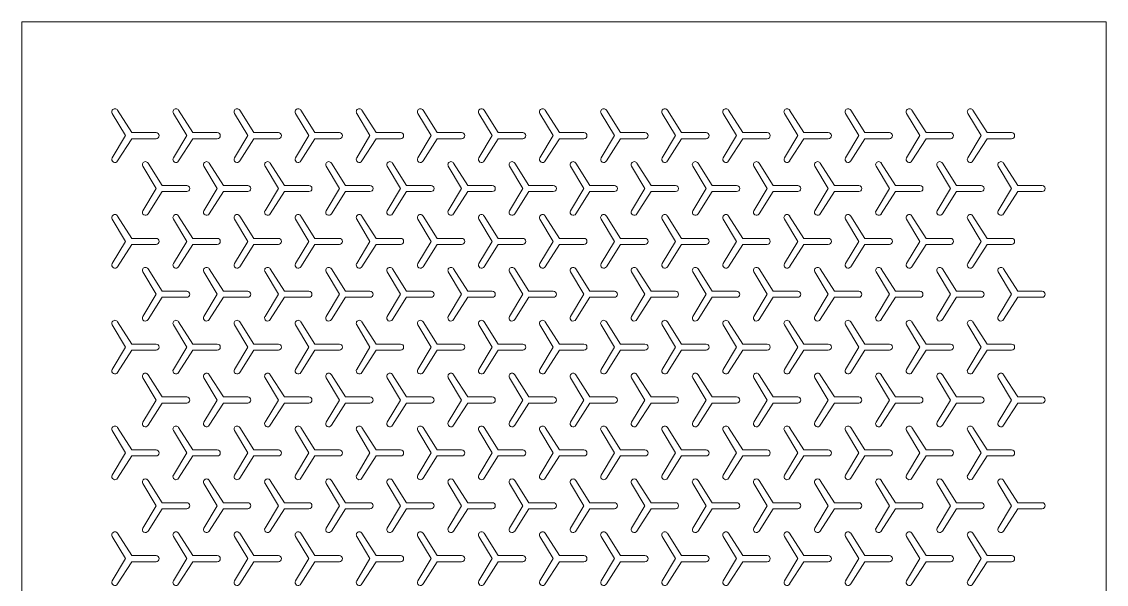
# Model space of a CAD drawing. Header units: metres. Extents: x 0 to 178, y 0 to 180.
# Drawn here: x 0 to 177.5, y 88.1 to 180.2 of the extents above; entities that cross this region are included whole.
import ezdxf

# ---------------------------------------------------------------- set-up
doc = ezdxf.new("R2010")
doc.units = ezdxf.units.M
doc.layers.add('TOP', color=1, linetype='Continuous', lineweight=0)

msp = doc.modelspace()

# ---------------------------------------------------------------- linework, layer by layer
at = {"layer": 'TOP'}
for p, q in [((0, 0), (0, 180.21)), ((0, 180.21), (177.5, 180.21)), ((177.5, 180.21), (177.5, 0)), ((14.82, 165.2), (17, 161.55)), ((18, 162.05), (15.68, 165.7)), ((24.82, 165.2), (27, 161.55)), ((28, 162.05), (25.68, 165.7)), ((34.82, 165.2), (37, 161.55)), ((38, 162.05), (35.68, 165.7)), ((44.82, 165.2), (47, 161.55)), ((48, 162.05), (45.68, 165.7)), ((54.82, 165.2), (57, 161.55)), ((58, 162.05), (55.68, 165.7)), ((64.82, 165.2), (67, 161.55)), ((68, 162.05), (65.68, 165.7)), ((74.82, 165.2), (77, 161.55)), ((78, 162.05), (75.68, 165.7)), ((84.82, 165.2), (87, 161.55)), ((88, 162.05), (85.68, 165.7)), ((94.82, 165.2), (97, 161.55)), ((98, 162.05), (95.68, 165.7)), ((104.82, 165.2), (107, 161.55)), ((108, 162.05), (105.68, 165.7)), ((114.82, 165.2), (117, 161.55)), ((118, 162.05), (115.68, 165.7)), ((124.82, 165.2), (127, 161.55)), ((128, 162.05), (125.68, 165.7)), ((134.82, 165.2), (137, 161.55)), ((138, 162.05), (135.68, 165.7)), ((144.82, 165.2), (147, 161.55)), ((148, 162.05), (145.68, 165.7)), ((154.82, 165.2), (157, 161.55)), ((158, 162.05), (155.68, 165.7)), ((17, 161.55), (14.82, 157.91)), ((22, 162.05), (18, 162.05)), ((27, 161.55), (24.82, 157.91)), ((32, 162.05), (28, 162.05)), ((37, 161.55), (34.82, 157.91)), ((42, 162.05), (38, 162.05)), ((47, 161.55), (44.82, 157.91)), ((52, 162.05), (48, 162.05)), ((57, 161.55), (54.82, 157.91)), ((62, 162.05), (58, 162.05)), ((67, 161.55), (64.82, 157.91)), ((72, 162.05), (68, 162.05)), ((77, 161.55), (74.82, 157.91)), ((82, 162.05), (78, 162.05)), ((87, 161.55), (84.82, 157.91)), ((92, 162.05), (88, 162.05)), ((97, 161.55), (94.82, 157.91)), ((102, 162.05), (98, 162.05)), ((107, 161.55), (104.82, 157.91)), ((112, 162.05), (108, 162.05)), ((117, 161.55), (114.82, 157.91)), ((122, 162.05), (118, 162.05)), ((127, 161.55), (124.82, 157.91)), ((132, 162.05), (128, 162.05)), ((137, 161.55), (134.82, 157.91)), ((142, 162.05), (138, 162.05)), ((147, 161.55), (144.82, 157.91)), ((152, 162.05), (148, 162.05)), ((157, 161.55), (154.82, 157.91)), ((162, 162.05), (158, 162.05)), ((15.68, 157.41), (18, 161.05)), ((18, 161.05), (22, 161.05)), ((25.68, 157.41), (28, 161.05)), ((28, 161.05), (32, 161.05)), ((35.68, 157.41), (38, 161.05)), ((38, 161.05), (42, 161.05)), ((45.68, 157.41), (48, 161.05)), ((48, 161.05), (52, 161.05)), ((55.68, 157.41), (58, 161.05)), ((58, 161.05), (62, 161.05)), ((65.68, 157.41), (68, 161.05)), ((68, 161.05), (72, 161.05)), ((75.68, 157.41), (78, 161.05)), ((78, 161.05), (82, 161.05)), ((85.68, 157.41), (88, 161.05)), ((88, 161.05), (92, 161.05)), ((95.68, 157.41), (98, 161.05)), ((98, 161.05), (102, 161.05)), ((105.68, 157.41), (108, 161.05)), ((108, 161.05), (112, 161.05)), ((115.68, 157.41), (118, 161.05)), ((118, 161.05), (122, 161.05)), ((125.68, 157.41), (128, 161.05)), ((128, 161.05), (132, 161.05)), ((135.68, 157.41), (138, 161.05)), ((138, 161.05), (142, 161.05)), ((145.68, 157.41), (148, 161.05)), ((148, 161.05), (152, 161.05)), ((155.68, 157.41), (158, 161.05)), ((158, 161.05), (162, 161.05)), ((19.82, 156.54), (22, 152.89)), ((23, 153.39), (20.68, 157.04)), ((29.82, 156.54), (32, 152.89)), ((33, 153.39), (30.68, 157.04)), ((39.82, 156.54), (42, 152.89)), ((43, 153.39), (40.68, 157.04)), ((49.82, 156.54), (52, 152.89)), ((53, 153.39), (50.68, 157.04)), ((59.82, 156.54), (62, 152.89)), ((63, 153.39), (60.68, 157.04)), ((69.82, 156.54), (72, 152.89)), ((73, 153.39), (70.68, 157.04)), ((79.82, 156.54), (82, 152.89)), ((83, 153.39), (80.68, 157.04)), ((89.82, 156.54), (92, 152.89)), ((93, 153.39), (90.68, 157.04)), ((99.82, 156.54), (102, 152.89)), ((103, 153.39), (100.68, 157.04)), ((109.82, 156.54), (112, 152.89)), ((113, 153.39), (110.68, 157.04)), ((119.82, 156.54), (122, 152.89)), ((123, 153.39), (120.68, 157.04)), ((129.82, 156.54), (132, 152.89)), ((133, 153.39), (130.68, 157.04)), ((139.82, 156.54), (142, 152.89)), ((143, 153.39), (140.68, 157.04)), ((149.82, 156.54), (152, 152.89)), ((153, 153.39), (150.68, 157.04)), ((159.82, 156.54), (162, 152.89)), ((163, 153.39), (160.68, 157.04)), ((22, 152.89), (19.82, 149.25)), ((27, 153.39), (23, 153.39)), ((32, 152.89), (29.82, 149.25)), ((37, 153.39), (33, 153.39)), ((42, 152.89), (39.82, 149.25)), ((47, 153.39), (43, 153.39)), ((52, 152.89), (49.82, 149.25)), ((57, 153.39), (53, 153.39)), ((62, 152.89), (59.82, 149.25)), ((67, 153.39), (63, 153.39)), ((72, 152.89), (69.82, 149.25)), ((77, 153.39), (73, 153.39)), ((82, 152.89), (79.82, 149.25)), ((87, 153.39), (83, 153.39)), ((92, 152.89), (89.82, 149.25)), ((97, 153.39), (93, 153.39)), ((102, 152.89), (99.82, 149.25)), ((107, 153.39), (103, 153.39)), ((112, 152.89), (109.82, 149.25)), ((117, 153.39), (113, 153.39)), ((122, 152.89), (119.82, 149.25)), ((127, 153.39), (123, 153.39)), ((132, 152.89), (129.82, 149.25)), ((137, 153.39), (133, 153.39)), ((142, 152.89), (139.82, 149.25)), ((147, 153.39), (143, 153.39)), ((152, 152.89), (149.82, 149.25)), ((157, 153.39), (153, 153.39)), ((162, 152.89), (159.82, 149.25)), ((167, 153.39), (163, 153.39)), ((20.68, 148.75), (23, 152.39)), ((23, 152.39), (27, 152.39)), ((30.68, 148.75), (33, 152.39)), ((33, 152.39), (37, 152.39)), ((40.68, 148.75), (43, 152.39)), ((43, 152.39), (47, 152.39)), ((50.68, 148.75), (53, 152.39)), ((53, 152.39), (57, 152.39)), ((60.68, 148.75), (63, 152.39)), ((63, 152.39), (67, 152.39)), ((70.68, 148.75), (73, 152.39)), ((73, 152.39), (77, 152.39)), ((80.68, 148.75), (83, 152.39)), ((83, 152.39), (87, 152.39)), ((90.68, 148.75), (93, 152.39)), ((93, 152.39), (97, 152.39)), ((100.68, 148.75), (103, 152.39)), ((103, 152.39), (107, 152.39)), ((110.68, 148.75), (113, 152.39)), ((113, 152.39), (117, 152.39)), ((120.68, 148.75), (123, 152.39)), ((123, 152.39), (127, 152.39)), ((130.68, 148.75), (133, 152.39)), ((133, 152.39), (137, 152.39)), ((140.68, 148.75), (143, 152.39)), ((143, 152.39), (147, 152.39)), ((150.68, 148.75), (153, 152.39)), ((153, 152.39), (157, 152.39)), ((160.68, 148.75), (163, 152.39)), ((163, 152.39), (167, 152.39)), ((14.82, 147.88), (17, 144.23)), ((18, 144.73), (15.68, 148.38)), ((24.82, 147.88), (27, 144.23)), ((28, 144.73), (25.68, 148.38)), ((34.82, 147.88), (37, 144.23)), ((38, 144.73), (35.68, 148.38)), ((44.82, 147.88), (47, 144.23)), ((48, 144.73), (45.68, 148.38)), ((54.82, 147.88), (57, 144.23)), ((58, 144.73), (55.68, 148.38)), ((64.82, 147.88), (67, 144.23)), ((68, 144.73), (65.68, 148.38)), ((74.82, 147.88), (77, 144.23)), ((78, 144.73), (75.68, 148.38)), ((84.82, 147.88), (87, 144.23)), ((88, 144.73), (85.68, 148.38)), ((94.82, 147.88), (97, 144.23)), ((98, 144.73), (95.68, 148.38)), ((104.82, 147.88), (107, 144.23)), ((108, 144.73), (105.68, 148.38)), ((114.82, 147.88), (117, 144.23)), ((118, 144.73), (115.68, 148.38)), ((124.82, 147.88), (127, 144.23)), ((128, 144.73), (125.68, 148.38)), ((134.82, 147.88), (137, 144.23)), ((138, 144.73), (135.68, 148.38)), ((144.82, 147.88), (147, 144.23)), ((148, 144.73), (145.68, 148.38)), ((154.82, 147.88), (157, 144.23)), ((158, 144.73), (155.68, 148.38)), ((17, 144.23), (14.82, 140.59)), ((22, 144.73), (18, 144.73)), ((27, 144.23), (24.82, 140.59)), ((32, 144.73), (28, 144.73)), ((37, 144.23), (34.82, 140.59)), ((42, 144.73), (38, 144.73)), ((47, 144.23), (44.82, 140.59)), ((52, 144.73), (48, 144.73)), ((57, 144.23), (54.82, 140.59)), ((62, 144.73), (58, 144.73)), ((67, 144.23), (64.82, 140.59)), ((72, 144.73), (68, 144.73)), ((77, 144.23), (74.82, 140.59)), ((82, 144.73), (78, 144.73)), ((87, 144.23), (84.82, 140.59)), ((92, 144.73), (88, 144.73)), ((97, 144.23), (94.82, 140.59)), ((102, 144.73), (98, 144.73)), ((107, 144.23), (104.82, 140.59)), ((112, 144.73), (108, 144.73)), ((117, 144.23), (114.82, 140.59)), ((122, 144.73), (118, 144.73)), ((127, 144.23), (124.82, 140.59)), ((132, 144.73), (128, 144.73)), ((137, 144.23), (134.82, 140.59)), ((142, 144.73), (138, 144.73)), ((147, 144.23), (144.82, 140.59)), ((152, 144.73), (148, 144.73)), ((157, 144.23), (154.82, 140.59)), ((162, 144.73), (158, 144.73)), ((15.68, 140.09), (18, 143.73)), ((18, 143.73), (22, 143.73)), ((25.68, 140.09), (28, 143.73)), ((28, 143.73), (32, 143.73)), ((35.68, 140.09), (38, 143.73)), ((38, 143.73), (42, 143.73)), ((45.68, 140.09), (48, 143.73)), ((48, 143.73), (52, 143.73)), ((55.68, 140.09), (58, 143.73)), ((58, 143.73), (62, 143.73)), ((65.68, 140.09), (68, 143.73)), ((68, 143.73), (72, 143.73)), ((75.68, 140.09), (78, 143.73)), ((78, 143.73), (82, 143.73)), ((85.68, 140.09), (88, 143.73)), ((88, 143.73), (92, 143.73)), ((95.68, 140.09), (98, 143.73)), ((98, 143.73), (102, 143.73)), ((105.68, 140.09), (108, 143.73)), ((108, 143.73), (112, 143.73)), ((115.68, 140.09), (118, 143.73)), ((118, 143.73), (122, 143.73)), ((125.68, 140.09), (128, 143.73)), ((128, 143.73), (132, 143.73)), ((135.68, 140.09), (138, 143.73)), ((138, 143.73), (142, 143.73)), ((145.68, 140.09), (148, 143.73)), ((148, 143.73), (152, 143.73)), ((155.68, 140.09), (158, 143.73)), ((158, 143.73), (162, 143.73)), ((19.82, 139.22), (22, 135.57)), ((23, 136.07), (20.68, 139.72)), ((29.82, 139.22), (32, 135.57)), ((33, 136.07), (30.68, 139.72)), ((39.82, 139.22), (42, 135.57)), ((43, 136.07), (40.68, 139.72)), ((49.82, 139.22), (52, 135.57)), ((53, 136.07), (50.68, 139.72)), ((59.82, 139.22), (62, 135.57)), ((63, 136.07), (60.68, 139.72)), ((69.82, 139.22), (72, 135.57)), ((73, 136.07), (70.68, 139.72)), ((79.82, 139.22), (82, 135.57)), ((83, 136.07), (80.68, 139.72)), ((89.82, 139.22), (92, 135.57)), ((93, 136.07), (90.68, 139.72)), ((99.82, 139.22), (102, 135.57)), ((103, 136.07), (100.68, 139.72)), ((109.82, 139.22), (112, 135.57)), ((113, 136.07), (110.68, 139.72)), ((119.82, 139.22), (122, 135.57)), ((123, 136.07), (120.68, 139.72)), ((129.82, 139.22), (132, 135.57)), ((133, 136.07), (130.68, 139.72)), ((139.82, 139.22), (142, 135.57)), ((143, 136.07), (140.68, 139.72)), ((149.82, 139.22), (152, 135.57)), ((153, 136.07), (150.68, 139.72)), ((159.82, 139.22), (162, 135.57)), ((163, 136.07), (160.68, 139.72)), ((22, 135.57), (19.82, 131.93)), ((20.68, 131.43), (23, 135.07)), ((27, 136.07), (23, 136.07)), ((23, 135.07), (27, 135.07)), ((32, 135.57), (29.82, 131.93)), ((30.68, 131.43), (33, 135.07)), ((37, 136.07), (33, 136.07)), ((33, 135.07), (37, 135.07)), ((42, 135.57), (39.82, 131.93)), ((40.68, 131.43), (43, 135.07)), ((47, 136.07), (43, 136.07)), ((43, 135.07), (47, 135.07)), ((52, 135.57), (49.82, 131.93)), ((50.68, 131.43), (53, 135.07)), ((57, 136.07), (53, 136.07)), ((53, 135.07), (57, 135.07)), ((62, 135.57), (59.82, 131.93)), ((60.68, 131.43), (63, 135.07)), ((67, 136.07), (63, 136.07)), ((63, 135.07), (67, 135.07)), ((72, 135.57), (69.82, 131.93)), ((70.68, 131.43), (73, 135.07)), ((77, 136.07), (73, 136.07)), ((73, 135.07), (77, 135.07)), ((82, 135.57), (79.82, 131.93)), ((80.68, 131.43), (83, 135.07)), ((87, 136.07), (83, 136.07)), ((83, 135.07), (87, 135.07)), ((92, 135.57), (89.82, 131.93)), ((90.68, 131.43), (93, 135.07)), ((97, 136.07), (93, 136.07)), ((93, 135.07), (97, 135.07)), ((102, 135.57), (99.82, 131.93)), ((100.68, 131.43), (103, 135.07)), ((107, 136.07), (103, 136.07)), ((103, 135.07), (107, 135.07)), ((112, 135.57), (109.82, 131.93)), ((110.68, 131.43), (113, 135.07)), ((117, 136.07), (113, 136.07)), ((113, 135.07), (117, 135.07)), ((122, 135.57), (119.82, 131.93)), ((120.68, 131.43), (123, 135.07)), ((127, 136.07), (123, 136.07)), ((123, 135.07), (127, 135.07)), ((132, 135.57), (129.82, 131.93)), ((130.68, 131.43), (133, 135.07)), ((137, 136.07), (133, 136.07)), ((133, 135.07), (137, 135.07)), ((142, 135.57), (139.82, 131.93)), ((140.68, 131.43), (143, 135.07)), ((147, 136.07), (143, 136.07)), ((143, 135.07), (147, 135.07)), ((152, 135.57), (149.82, 131.93)), ((150.68, 131.43), (153, 135.07)), ((157, 136.07), (153, 136.07)), ((153, 135.07), (157, 135.07)), ((162, 135.57), (159.82, 131.93)), ((160.68, 131.43), (163, 135.07)), ((167, 136.07), (163, 136.07)), ((163, 135.07), (167, 135.07)), ((14.82, 130.56), (17, 126.91)), ((18, 127.41), (15.68, 131.06)), ((24.82, 130.56), (27, 126.91)), ((28, 127.41), (25.68, 131.06)), ((34.82, 130.56), (37, 126.91)), ((38, 127.41), (35.68, 131.06)), ((44.82, 130.56), (47, 126.91)), ((48, 127.41), (45.68, 131.06)), ((54.82, 130.56), (57, 126.91)), ((58, 127.41), (55.68, 131.06)), ((64.82, 130.56), (67, 126.91)), ((68, 127.41), (65.68, 131.06)), ((74.82, 130.56), (77, 126.91)), ((78, 127.41), (75.68, 131.06)), ((84.82, 130.56), (87, 126.91)), ((88, 127.41), (85.68, 131.06)), ((94.82, 130.56), (97, 126.91)), ((98, 127.41), (95.68, 131.06)), ((104.82, 130.56), (107, 126.91)), ((108, 127.41), (105.68, 131.06)), ((114.82, 130.56), (117, 126.91)), ((118, 127.41), (115.68, 131.06)), ((124.82, 130.56), (127, 126.91)), ((128, 127.41), (125.68, 131.06)), ((134.82, 130.56), (137, 126.91)), ((138, 127.41), (135.68, 131.06)), ((144.82, 130.56), (147, 126.91)), ((148, 127.41), (145.68, 131.06)), ((154.82, 130.56), (157, 126.91)), ((158, 127.41), (155.68, 131.06)), ((17, 126.91), (14.82, 123.27)), ((15.68, 122.77), (18, 126.41)), ((22, 127.41), (18, 127.41)), ((18, 126.41), (22, 126.41)), ((27, 126.91), (24.82, 123.27)), ((25.68, 122.77), (28, 126.41)), ((32, 127.41), (28, 127.41)), ((28, 126.41), (32, 126.41)), ((37, 126.91), (34.82, 123.27)), ((35.68, 122.77), (38, 126.41)), ((42, 127.41), (38, 127.41)), ((38, 126.41), (42, 126.41)), ((47, 126.91), (44.82, 123.27)), ((45.68, 122.77), (48, 126.41)), ((52, 127.41), (48, 127.41)), ((48, 126.41), (52, 126.41)), ((57, 126.91), (54.82, 123.27)), ((55.68, 122.77), (58, 126.41)), ((62, 127.41), (58, 127.41)), ((58, 126.41), (62, 126.41)), ((67, 126.91), (64.82, 123.27)), ((65.68, 122.77), (68, 126.41)), ((72, 127.41), (68, 127.41)), ((68, 126.41), (72, 126.41)), ((77, 126.91), (74.82, 123.27)), ((75.68, 122.77), (78, 126.41)), ((82, 127.41), (78, 127.41)), ((78, 126.41), (82, 126.41)), ((87, 126.91), (84.82, 123.27)), ((85.68, 122.77), (88, 126.41)), ((92, 127.41), (88, 127.41)), ((88, 126.41), (92, 126.41)), ((97, 126.91), (94.82, 123.27)), ((95.68, 122.77), (98, 126.41)), ((102, 127.41), (98, 127.41)), ((98, 126.41), (102, 126.41)), ((107, 126.91), (104.82, 123.27)), ((105.68, 122.77), (108, 126.41)), ((112, 127.41), (108, 127.41)), ((108, 126.41), (112, 126.41)), ((117, 126.91), (114.82, 123.27)), ((115.68, 122.77), (118, 126.41)), ((122, 127.41), (118, 127.41)), ((118, 126.41), (122, 126.41)), ((127, 126.91), (124.82, 123.27)), ((125.68, 122.77), (128, 126.41)), ((132, 127.41), (128, 127.41)), ((128, 126.41), (132, 126.41)), ((137, 126.91), (134.82, 123.27)), ((135.68, 122.77), (138, 126.41)), ((142, 127.41), (138, 127.41)), ((138, 126.41), (142, 126.41)), ((147, 126.91), (144.82, 123.27)), ((145.68, 122.77), (148, 126.41)), ((152, 127.41), (148, 127.41)), ((148, 126.41), (152, 126.41)), ((157, 126.91), (154.82, 123.27)), ((155.68, 122.77), (158, 126.41)), ((162, 127.41), (158, 127.41)), ((158, 126.41), (162, 126.41)), ((19.82, 121.9), (22, 118.25)), ((23, 118.75), (20.68, 122.4)), ((29.82, 121.9), (32, 118.25)), ((33, 118.75), (30.68, 122.4)), ((39.82, 121.9), (42, 118.25)), ((43, 118.75), (40.68, 122.4)), ((49.82, 121.9), (52, 118.25)), ((53, 118.75), (50.68, 122.4)), ((59.82, 121.9), (62, 118.25)), ((63, 118.75), (60.68, 122.4)), ((69.82, 121.9), (72, 118.25)), ((73, 118.75), (70.68, 122.4)), ((79.82, 121.9), (82, 118.25)), ((83, 118.75), (80.68, 122.4)), ((89.82, 121.9), (92, 118.25)), ((93, 118.75), (90.68, 122.4)), ((99.82, 121.9), (102, 118.25)), ((103, 118.75), (100.68, 122.4)), ((109.82, 121.9), (112, 118.25)), ((113, 118.75), (110.68, 122.4)), ((119.82, 121.9), (122, 118.25)), ((123, 118.75), (120.68, 122.4)), ((129.82, 121.9), (132, 118.25)), ((133, 118.75), (130.68, 122.4)), ((139.82, 121.9), (142, 118.25)), ((143, 118.75), (140.68, 122.4)), ((149.82, 121.9), (152, 118.25)), ((153, 118.75), (150.68, 122.4)), ((159.82, 121.9), (162, 118.25)), ((163, 118.75), (160.68, 122.4)), ((22, 118.25), (19.82, 114.61)), ((20.68, 114.11), (23, 117.75)), ((27, 118.75), (23, 118.75)), ((23, 117.75), (27, 117.75)), ((32, 118.25), (29.82, 114.61)), ((30.68, 114.11), (33, 117.75)), ((37, 118.75), (33, 118.75)), ((33, 117.75), (37, 117.75)), ((42, 118.25), (39.82, 114.61)), ((40.68, 114.11), (43, 117.75)), ((47, 118.75), (43, 118.75)), ((43, 117.75), (47, 117.75)), ((52, 118.25), (49.82, 114.61)), ((50.68, 114.11), (53, 117.75)), ((57, 118.75), (53, 118.75)), ((53, 117.75), (57, 117.75)), ((62, 118.25), (59.82, 114.61)), ((60.68, 114.11), (63, 117.75)), ((67, 118.75), (63, 118.75)), ((63, 117.75), (67, 117.75)), ((72, 118.25), (69.82, 114.61)), ((70.68, 114.11), (73, 117.75)), ((77, 118.75), (73, 118.75)), ((73, 117.75), (77, 117.75)), ((82, 118.25), (79.82, 114.61)), ((80.68, 114.11), (83, 117.75)), ((87, 118.75), (83, 118.75)), ((83, 117.75), (87, 117.75)), ((92, 118.25), (89.82, 114.61)), ((90.68, 114.11), (93, 117.75)), ((97, 118.75), (93, 118.75)), ((93, 117.75), (97, 117.75)), ((102, 118.25), (99.82, 114.61)), ((100.68, 114.11), (103, 117.75)), ((107, 118.75), (103, 118.75)), ((103, 117.75), (107, 117.75)), ((112, 118.25), (109.82, 114.61)), ((110.68, 114.11), (113, 117.75)), ((117, 118.75), (113, 118.75)), ((113, 117.75), (117, 117.75)), ((122, 118.25), (119.82, 114.61)), ((120.68, 114.11), (123, 117.75)), ((127, 118.75), (123, 118.75)), ((123, 117.75), (127, 117.75)), ((132, 118.25), (129.82, 114.61)), ((130.68, 114.11), (133, 117.75)), ((137, 118.75), (133, 118.75)), ((133, 117.75), (137, 117.75)), ((142, 118.25), (139.82, 114.61)), ((140.68, 114.11), (143, 117.75)), ((147, 118.75), (143, 118.75)), ((143, 117.75), (147, 117.75)), ((152, 118.25), (149.82, 114.61)), ((150.68, 114.11), (153, 117.75)), ((157, 118.75), (153, 118.75)), ((153, 117.75), (157, 117.75)), ((162, 118.25), (159.82, 114.61)), ((160.68, 114.11), (163, 117.75)), ((167, 118.75), (163, 118.75)), ((163, 117.75), (167, 117.75)), ((18, 110.09), (15.68, 113.74)), ((28, 110.09), (25.68, 113.74)), ((38, 110.09), (35.68, 113.74)), ((48, 110.09), (45.68, 113.74)), ((58, 110.09), (55.68, 113.74)), ((68, 110.09), (65.68, 113.74)), ((78, 110.09), (75.68, 113.74)), ((88, 110.09), (85.68, 113.74)), ((98, 110.09), (95.68, 113.74)), ((108, 110.09), (105.68, 113.74)), ((118, 110.09), (115.68, 113.74)), ((128, 110.09), (125.68, 113.74)), ((138, 110.09), (135.68, 113.74)), ((148, 110.09), (145.68, 113.74)), ((158, 110.09), (155.68, 113.74)), ((14.82, 113.24), (17, 109.59)), ((24.82, 113.24), (27, 109.59)), ((34.82, 113.24), (37, 109.59)), ((44.82, 113.24), (47, 109.59)), ((54.82, 113.24), (57, 109.59)), ((64.82, 113.24), (67, 109.59)), ((74.82, 113.24), (77, 109.59)), ((84.82, 113.24), (87, 109.59)), ((94.82, 113.24), (97, 109.59)), ((104.82, 113.24), (107, 109.59)), ((114.82, 113.24), (117, 109.59)), ((124.82, 113.24), (127, 109.59)), ((134.82, 113.24), (137, 109.59)), ((144.82, 113.24), (147, 109.59)), ((154.82, 113.24), (157, 109.59)), ((22, 110.09), (18, 110.09)), ((32, 110.09), (28, 110.09)), ((42, 110.09), (38, 110.09)), ((52, 110.09), (48, 110.09)), ((62, 110.09), (58, 110.09)), ((72, 110.09), (68, 110.09)), ((82, 110.09), (78, 110.09)), ((92, 110.09), (88, 110.09)), ((102, 110.09), (98, 110.09)), ((112, 110.09), (108, 110.09)), ((122, 110.09), (118, 110.09)), ((132, 110.09), (128, 110.09)), ((142, 110.09), (138, 110.09)), ((152, 110.09), (148, 110.09)), ((162, 110.09), (158, 110.09)), ((17, 109.59), (14.82, 105.95)), ((15.68, 105.45), (18, 109.09)), ((18, 109.09), (22, 109.09)), ((27, 109.59), (24.82, 105.95)), ((25.68, 105.45), (28, 109.09)), ((28, 109.09), (32, 109.09)), ((37, 109.59), (34.82, 105.95)), ((35.68, 105.45), (38, 109.09)), ((38, 109.09), (42, 109.09)), ((47, 109.59), (44.82, 105.95)), ((45.68, 105.45), (48, 109.09)), ((48, 109.09), (52, 109.09)), ((57, 109.59), (54.82, 105.95)), ((55.68, 105.45), (58, 109.09)), ((58, 109.09), (62, 109.09)), ((67, 109.59), (64.82, 105.95)), ((65.68, 105.45), (68, 109.09)), ((68, 109.09), (72, 109.09)), ((77, 109.59), (74.82, 105.95)), ((75.68, 105.45), (78, 109.09)), ((78, 109.09), (82, 109.09)), ((87, 109.59), (84.82, 105.95)), ((85.68, 105.45), (88, 109.09)), ((88, 109.09), (92, 109.09)), ((97, 109.59), (94.82, 105.95)), ((95.68, 105.45), (98, 109.09)), ((98, 109.09), (102, 109.09)), ((107, 109.59), (104.82, 105.95)), ((105.68, 105.45), (108, 109.09)), ((108, 109.09), (112, 109.09)), ((117, 109.59), (114.82, 105.95)), ((115.68, 105.45), (118, 109.09)), ((118, 109.09), (122, 109.09)), ((127, 109.59), (124.82, 105.95)), ((125.68, 105.45), (128, 109.09)), ((128, 109.09), (132, 109.09)), ((137, 109.59), (134.82, 105.95)), ((135.68, 105.45), (138, 109.09)), ((138, 109.09), (142, 109.09)), ((147, 109.59), (144.82, 105.95)), ((145.68, 105.45), (148, 109.09)), ((148, 109.09), (152, 109.09)), ((157, 109.59), (154.82, 105.95)), ((155.68, 105.45), (158, 109.09)), ((158, 109.09), (162, 109.09)), ((23, 101.43), (20.68, 105.08)), ((33, 101.43), (30.68, 105.08)), ((43, 101.43), (40.68, 105.08)), ((53, 101.43), (50.68, 105.08)), ((63, 101.43), (60.68, 105.08)), ((73, 101.43), (70.68, 105.08)), ((83, 101.43), (80.68, 105.08)), ((93, 101.43), (90.68, 105.08)), ((103, 101.43), (100.68, 105.08)), ((113, 101.43), (110.68, 105.08)), ((123, 101.43), (120.68, 105.08)), ((133, 101.43), (130.68, 105.08)), ((143, 101.43), (140.68, 105.08)), ((153, 101.43), (150.68, 105.08)), ((163, 101.43), (160.68, 105.08)), ((19.82, 104.58), (22, 100.93)), ((29.82, 104.58), (32, 100.93)), ((39.82, 104.58), (42, 100.93)), ((49.82, 104.58), (52, 100.93)), ((59.82, 104.58), (62, 100.93)), ((69.82, 104.58), (72, 100.93)), ((79.82, 104.58), (82, 100.93)), ((89.82, 104.58), (92, 100.93)), ((99.82, 104.58), (102, 100.93)), ((109.82, 104.58), (112, 100.93)), ((119.82, 104.58), (122, 100.93)), ((129.82, 104.58), (132, 100.93)), ((139.82, 104.58), (142, 100.93)), ((149.82, 104.58), (152, 100.93)), ((159.82, 104.58), (162, 100.93)), ((27, 101.43), (23, 101.43)), ((37, 101.43), (33, 101.43)), ((47, 101.43), (43, 101.43)), ((57, 101.43), (53, 101.43)), ((67, 101.43), (63, 101.43)), ((77, 101.43), (73, 101.43)), ((87, 101.43), (83, 101.43)), ((97, 101.43), (93, 101.43)), ((107, 101.43), (103, 101.43)), ((117, 101.43), (113, 101.43)), ((127, 101.43), (123, 101.43)), ((137, 101.43), (133, 101.43)), ((147, 101.43), (143, 101.43)), ((157, 101.43), (153, 101.43)), ((167, 101.43), (163, 101.43)), ((22, 100.93), (19.82, 97.29)), ((20.68, 96.79), (23, 100.43)), ((23, 100.43), (27, 100.43)), ((32, 100.93), (29.82, 97.29)), ((30.68, 96.79), (33, 100.43)), ((33, 100.43), (37, 100.43)), ((42, 100.93), (39.82, 97.29)), ((40.68, 96.79), (43, 100.43)), ((43, 100.43), (47, 100.43)), ((52, 100.93), (49.82, 97.29)), ((50.68, 96.79), (53, 100.43)), ((53, 100.43), (57, 100.43)), ((62, 100.93), (59.82, 97.29)), ((60.68, 96.79), (63, 100.43)), ((63, 100.43), (67, 100.43)), ((72, 100.93), (69.82, 97.29)), ((70.68, 96.79), (73, 100.43)), ((73, 100.43), (77, 100.43)), ((82, 100.93), (79.82, 97.29)), ((80.68, 96.79), (83, 100.43)), ((83, 100.43), (87, 100.43)), ((92, 100.93), (89.82, 97.29)), ((90.68, 96.79), (93, 100.43)), ((93, 100.43), (97, 100.43)), ((102, 100.93), (99.82, 97.29)), ((100.68, 96.79), (103, 100.43)), ((103, 100.43), (107, 100.43)), ((112, 100.93), (109.82, 97.29)), ((110.68, 96.79), (113, 100.43)), ((113, 100.43), (117, 100.43)), ((122, 100.93), (119.82, 97.29)), ((120.68, 96.79), (123, 100.43)), ((123, 100.43), (127, 100.43)), ((132, 100.93), (129.82, 97.29)), ((130.68, 96.79), (133, 100.43)), ((133, 100.43), (137, 100.43)), ((142, 100.93), (139.82, 97.29)), ((140.68, 96.79), (143, 100.43)), ((143, 100.43), (147, 100.43)), ((152, 100.93), (149.82, 97.29)), ((150.68, 96.79), (153, 100.43)), ((153, 100.43), (157, 100.43)), ((162, 100.93), (159.82, 97.29)), ((160.68, 96.79), (163, 100.43)), ((163, 100.43), (167, 100.43)), ((14.82, 95.92), (17, 92.27)), ((18, 92.77), (15.68, 96.42)), ((24.82, 95.92), (27, 92.27)), ((28, 92.77), (25.68, 96.42)), ((34.82, 95.92), (37, 92.27)), ((38, 92.77), (35.68, 96.42)), ((44.82, 95.92), (47, 92.27)), ((48, 92.77), (45.68, 96.42)), ((54.82, 95.92), (57, 92.27)), ((58, 92.77), (55.68, 96.42)), ((64.82, 95.92), (67, 92.27)), ((68, 92.77), (65.68, 96.42)), ((74.82, 95.92), (77, 92.27)), ((78, 92.77), (75.68, 96.42)), ((84.82, 95.92), (87, 92.27)), ((88, 92.77), (85.68, 96.42)), ((94.82, 95.92), (97, 92.27)), ((98, 92.77), (95.68, 96.42)), ((104.82, 95.92), (107, 92.27)), ((108, 92.77), (105.68, 96.42)), ((114.82, 95.92), (117, 92.27)), ((118, 92.77), (115.68, 96.42)), ((124.82, 95.92), (127, 92.27)), ((128, 92.77), (125.68, 96.42)), ((134.82, 95.92), (137, 92.27)), ((138, 92.77), (135.68, 96.42)), ((144.82, 95.92), (147, 92.27)), ((148, 92.77), (145.68, 96.42)), ((154.82, 95.92), (157, 92.27)), ((158, 92.77), (155.68, 96.42)), ((22, 92.77), (18, 92.77)), ((32, 92.77), (28, 92.77)), ((42, 92.77), (38, 92.77)), ((52, 92.77), (48, 92.77)), ((62, 92.77), (58, 92.77)), ((72, 92.77), (68, 92.77)), ((82, 92.77), (78, 92.77)), ((92, 92.77), (88, 92.77)), ((102, 92.77), (98, 92.77)), ((112, 92.77), (108, 92.77)), ((122, 92.77), (118, 92.77)), ((132, 92.77), (128, 92.77)), ((142, 92.77), (138, 92.77)), ((152, 92.77), (148, 92.77)), ((162, 92.77), (158, 92.77)), ((17, 92.27), (14.82, 88.63)), ((15.68, 88.13), (18, 91.77)), ((18, 91.77), (22, 91.77)), ((27, 92.27), (24.82, 88.63)), ((25.68, 88.13), (28, 91.77)), ((28, 91.77), (32, 91.77)), ((37, 92.27), (34.82, 88.63)), ((35.68, 88.13), (38, 91.77)), ((38, 91.77), (42, 91.77)), ((47, 92.27), (44.82, 88.63)), ((45.68, 88.13), (48, 91.77)), ((48, 91.77), (52, 91.77)), ((57, 92.27), (54.82, 88.63)), ((55.68, 88.13), (58, 91.77)), ((58, 91.77), (62, 91.77)), ((67, 92.27), (64.82, 88.63)), ((65.68, 88.13), (68, 91.77)), ((68, 91.77), (72, 91.77)), ((77, 92.27), (74.82, 88.63)), ((75.68, 88.13), (78, 91.77)), ((78, 91.77), (82, 91.77)), ((87, 92.27), (84.82, 88.63)), ((85.68, 88.13), (88, 91.77)), ((88, 91.77), (92, 91.77)), ((97, 92.27), (94.82, 88.63)), ((95.68, 88.13), (98, 91.77)), ((98, 91.77), (102, 91.77)), ((107, 92.27), (104.82, 88.63)), ((105.68, 88.13), (108, 91.77)), ((108, 91.77), (112, 91.77)), ((117, 92.27), (114.82, 88.63)), ((115.68, 88.13), (118, 91.77)), ((118, 91.77), (122, 91.77)), ((127, 92.27), (124.82, 88.63)), ((125.68, 88.13), (128, 91.77)), ((128, 91.77), (132, 91.77)), ((137, 92.27), (134.82, 88.63)), ((135.68, 88.13), (138, 91.77)), ((138, 91.77), (142, 91.77)), ((147, 92.27), (144.82, 88.63)), ((145.68, 88.13), (148, 91.77)), ((148, 91.77), (152, 91.77)), ((157, 92.27), (154.82, 88.63)), ((155.68, 88.13), (158, 91.77)), ((158, 91.77), (162, 91.77))]:
    msp.add_line(p, q, dxfattribs=at)
for centre, start, end in [((15.25, 165.45), 30, 210), ((25.25, 165.45), 30, 210), ((35.25, 165.45), 30, 210), ((45.25, 165.45), 30, 210), ((55.25, 165.45), 30, 210), ((65.25, 165.45), 30, 210), ((75.25, 165.45), 30, 210), ((85.25, 165.45), 30, 210), ((95.25, 165.45), 30, 210), ((105.25, 165.45), 30, 210), ((115.25, 165.45), 30, 210), ((125.25, 165.45), 30, 210), ((135.25, 165.45), 30, 210), ((145.25, 165.45), 30, 210), ((155.25, 165.45), 30, 210), ((22, 161.55), -90, 90), ((32, 161.55), -90, 90), ((42, 161.55), -90, 90), ((52, 161.55), -90, 90), ((62, 161.55), -90, 90), ((72, 161.55), -90, 90), ((82, 161.55), -90, 90), ((92, 161.55), -90, 90), ((102, 161.55), -90, 90), ((112, 161.55), -90, 90), ((122, 161.55), -90, 90), ((132, 161.55), -90, 90), ((142, 161.55), -90, 90), ((152, 161.55), -90, 90), ((162, 161.55), -90, 90), ((15.25, 157.66), 150, 330), ((20.25, 156.79), 30, 210), ((25.25, 157.66), 150, 330), ((30.25, 156.79), 30, 210), ((35.25, 157.66), 150, 330), ((40.25, 156.79), 30, 210), ((45.25, 157.66), 150, 330), ((50.25, 156.79), 30, 210), ((55.25, 157.66), 150, 330), ((60.25, 156.79), 30, 210), ((65.25, 157.66), 150, 330), ((70.25, 156.79), 30, 210), ((75.25, 157.66), 150, 330), ((80.25, 156.79), 30, 210), ((85.25, 157.66), 150, 330), ((90.25, 156.79), 30, 210), ((95.25, 157.66), 150, 330), ((100.25, 156.79), 30, 210), ((105.25, 157.66), 150, 330), ((110.25, 156.79), 30, 210), ((115.25, 157.66), 150, 330), ((120.25, 156.79), 30, 210), ((125.25, 157.66), 150, 330), ((130.25, 156.79), 30, 210), ((135.25, 157.66), 150, 330), ((140.25, 156.79), 30, 210), ((145.25, 157.66), 150, 330), ((150.25, 156.79), 30, 210), ((155.25, 157.66), 150, 330), ((160.25, 156.79), 30, 210), ((27, 152.89), -90, 90), ((37, 152.89), -90, 90), ((47, 152.89), -90, 90), ((57, 152.89), -90, 90), ((67, 152.89), -90, 90), ((77, 152.89), -90, 90), ((87, 152.89), -90, 90), ((97, 152.89), -90, 90), ((107, 152.89), -90, 90), ((117, 152.89), -90, 90), ((127, 152.89), -90, 90), ((137, 152.89), -90, 90), ((147, 152.89), -90, 90), ((157, 152.89), -90, 90), ((167, 152.89), -90, 90), ((20.25, 149), 150, 330), ((30.25, 149), 150, 330), ((40.25, 149), 150, 330), ((50.25, 149), 150, 330), ((60.25, 149), 150, 330), ((70.25, 149), 150, 330), ((80.25, 149), 150, 330), ((90.25, 149), 150, 330), ((100.25, 149), 150, 330), ((110.25, 149), 150, 330), ((120.25, 149), 150, 330), ((130.25, 149), 150, 330), ((140.25, 149), 150, 330), ((150.25, 149), 150, 330), ((160.25, 149), 150, 330), ((15.25, 148.13), 30, 210), ((25.25, 148.13), 30, 210), ((35.25, 148.13), 30, 210), ((45.25, 148.13), 30, 210), ((55.25, 148.13), 30, 210), ((65.25, 148.13), 30, 210), ((75.25, 148.13), 30, 210), ((85.25, 148.13), 30, 210), ((95.25, 148.13), 30, 210), ((105.25, 148.13), 30, 210), ((115.25, 148.13), 30, 210), ((125.25, 148.13), 30, 210), ((135.25, 148.13), 30, 210), ((145.25, 148.13), 30, 210), ((155.25, 148.13), 30, 210), ((22, 144.23), -90, 90), ((32, 144.23), -90, 90), ((42, 144.23), -90, 90), ((52, 144.23), -90, 90), ((62, 144.23), -90, 90), ((72, 144.23), -90, 90), ((82, 144.23), -90, 90), ((92, 144.23), -90, 90), ((102, 144.23), -90, 90), ((112, 144.23), -90, 90), ((122, 144.23), -90, 90), ((132, 144.23), -90, 90), ((142, 144.23), -90, 90), ((152, 144.23), -90, 90), ((162, 144.23), -90, 90), ((15.25, 140.34), 150, 330), ((25.25, 140.34), 150, 330), ((35.25, 140.34), 150, 330), ((45.25, 140.34), 150, 330), ((55.25, 140.34), 150, 330), ((65.25, 140.34), 150, 330), ((75.25, 140.34), 150, 330), ((85.25, 140.34), 150, 330), ((95.25, 140.34), 150, 330), ((105.25, 140.34), 150, 330), ((115.25, 140.34), 150, 330), ((125.25, 140.34), 150, 330), ((135.25, 140.34), 150, 330), ((145.25, 140.34), 150, 330), ((155.25, 140.34), 150, 330), ((20.25, 139.47), 30, 210), ((30.25, 139.47), 30, 210), ((40.25, 139.47), 30, 210), ((50.25, 139.47), 30, 210), ((60.25, 139.47), 30, 210), ((70.25, 139.47), 30, 210), ((80.25, 139.47), 30, 210), ((90.25, 139.47), 30, 210), ((100.25, 139.47), 30, 210), ((110.25, 139.47), 30, 210), ((120.25, 139.47), 30, 210), ((130.25, 139.47), 30, 210), ((140.25, 139.47), 30, 210), ((150.25, 139.47), 30, 210), ((160.25, 139.47), 30, 210), ((27, 135.57), -90, 90), ((37, 135.57), -90, 90), ((47, 135.57), -90, 90), ((57, 135.57), -90, 90), ((67, 135.57), -90, 90), ((77, 135.57), -90, 90), ((87, 135.57), -90, 90), ((97, 135.57), -90, 90), ((107, 135.57), -90, 90), ((117, 135.57), -90, 90), ((127, 135.57), -90, 90), ((137, 135.57), -90, 90), ((147, 135.57), -90, 90), ((157, 135.57), -90, 90), ((167, 135.57), -90, 90), ((20.25, 131.68), 150, 330), ((30.25, 131.68), 150, 330), ((40.25, 131.68), 150, 330), ((50.25, 131.68), 150, 330), ((60.25, 131.68), 150, 330), ((70.25, 131.68), 150, 330), ((80.25, 131.68), 150, 330), ((90.25, 131.68), 150, 330), ((100.25, 131.68), 150, 330), ((110.25, 131.68), 150, 330), ((120.25, 131.68), 150, 330), ((130.25, 131.68), 150, 330), ((140.25, 131.68), 150, 330), ((150.25, 131.68), 150, 330), ((160.25, 131.68), 150, 330), ((15.25, 130.81), 30, 210), ((25.25, 130.81), 30, 210), ((35.25, 130.81), 30, 210), ((45.25, 130.81), 30, 210), ((55.25, 130.81), 30, 210), ((65.25, 130.81), 30, 210), ((75.25, 130.81), 30, 210), ((85.25, 130.81), 30, 210), ((95.25, 130.81), 30, 210), ((105.25, 130.81), 30, 210), ((115.25, 130.81), 30, 210), ((125.25, 130.81), 30, 210), ((135.25, 130.81), 30, 210), ((145.25, 130.81), 30, 210), ((155.25, 130.81), 30, 210), ((22, 126.91), -90, 90), ((32, 126.91), -90, 90), ((42, 126.91), -90, 90), ((52, 126.91), -90, 90), ((62, 126.91), -90, 90), ((72, 126.91), -90, 90), ((82, 126.91), -90, 90), ((92, 126.91), -90, 90), ((102, 126.91), -90, 90), ((112, 126.91), -90, 90), ((122, 126.91), -90, 90), ((132, 126.91), -90, 90), ((142, 126.91), -90, 90), ((152, 126.91), -90, 90), ((162, 126.91), -90, 90), ((15.25, 123.02), 150, 330), ((20.25, 122.15), 30, 210), ((25.25, 123.02), 150, 330), ((30.25, 122.15), 30, 210), ((35.25, 123.02), 150, 330), ((40.25, 122.15), 30, 210), ((45.25, 123.02), 150, 330), ((50.25, 122.15), 30, 210), ((55.25, 123.02), 150, 330), ((60.25, 122.15), 30, 210), ((65.25, 123.02), 150, 330), ((70.25, 122.15), 30, 210), ((75.25, 123.02), 150, 330), ((80.25, 122.15), 30, 210), ((85.25, 123.02), 150, 330), ((90.25, 122.15), 30, 210), ((95.25, 123.02), 150, 330), ((100.25, 122.15), 30, 210), ((105.25, 123.02), 150, 330), ((110.25, 122.15), 30, 210), ((115.25, 123.02), 150, 330), ((120.25, 122.15), 30, 210), ((125.25, 123.02), 150, 330), ((130.25, 122.15), 30, 210), ((135.25, 123.02), 150, 330), ((140.25, 122.15), 30, 210), ((145.25, 123.02), 150, 330), ((150.25, 122.15), 30, 210), ((155.25, 123.02), 150, 330), ((160.25, 122.15), 30, 210), ((27, 118.25), -90, 90), ((37, 118.25), -90, 90), ((47, 118.25), -90, 90), ((57, 118.25), -90, 90), ((67, 118.25), -90, 90), ((77, 118.25), -90, 90), ((87, 118.25), -90, 90), ((97, 118.25), -90, 90), ((107, 118.25), -90, 90), ((117, 118.25), -90, 90), ((127, 118.25), -90, 90), ((137, 118.25), -90, 90), ((147, 118.25), -90, 90), ((157, 118.25), -90, 90), ((167, 118.25), -90, 90), ((15.25, 113.49), 30, 210), ((20.25, 114.36), 150, 330), ((25.25, 113.49), 30, 210), ((30.25, 114.36), 150, 330), ((35.25, 113.49), 30, 210), ((40.25, 114.36), 150, 330), ((45.25, 113.49), 30, 210), ((50.25, 114.36), 150, 330), ((55.25, 113.49), 30, 210), ((60.25, 114.36), 150, 330), ((65.25, 113.49), 30, 210), ((70.25, 114.36), 150, 330), ((75.25, 113.49), 30, 210), ((80.25, 114.36), 150, 330), ((85.25, 113.49), 30, 210), ((90.25, 114.36), 150, 330), ((95.25, 113.49), 30, 210), ((100.25, 114.36), 150, 330), ((105.25, 113.49), 30, 210), ((110.25, 114.36), 150, 330), ((115.25, 113.49), 30, 210), ((120.25, 114.36), 150, 330), ((125.25, 113.49), 30, 210), ((130.25, 114.36), 150, 330), ((135.25, 113.49), 30, 210), ((140.25, 114.36), 150, 330), ((145.25, 113.49), 30, 210), ((150.25, 114.36), 150, 330), ((155.25, 113.49), 30, 210), ((160.25, 114.36), 150, 330), ((22, 109.59), -90, 90), ((32, 109.59), -90, 90), ((42, 109.59), -90, 90), ((52, 109.59), -90, 90), ((62, 109.59), -90, 90), ((72, 109.59), -90, 90), ((82, 109.59), -90, 90), ((92, 109.59), -90, 90), ((102, 109.59), -90, 90), ((112, 109.59), -90, 90), ((122, 109.59), -90, 90), ((132, 109.59), -90, 90), ((142, 109.59), -90, 90), ((152, 109.59), -90, 90), ((162, 109.59), -90, 90), ((15.25, 105.7), 150, 330), ((20.25, 104.83), 30, 210), ((25.25, 105.7), 150, 330), ((30.25, 104.83), 30, 210), ((35.25, 105.7), 150, 330), ((40.25, 104.83), 30, 210), ((45.25, 105.7), 150, 330), ((50.25, 104.83), 30, 210), ((55.25, 105.7), 150, 330), ((60.25, 104.83), 30, 210), ((65.25, 105.7), 150, 330), ((70.25, 104.83), 30, 210), ((75.25, 105.7), 150, 330), ((80.25, 104.83), 30, 210), ((85.25, 105.7), 150, 330), ((90.25, 104.83), 30, 210), ((95.25, 105.7), 150, 330), ((100.25, 104.83), 30, 210), ((105.25, 105.7), 150, 330), ((110.25, 104.83), 30, 210), ((115.25, 105.7), 150, 330), ((120.25, 104.83), 30, 210), ((125.25, 105.7), 150, 330), ((130.25, 104.83), 30, 210), ((135.25, 105.7), 150, 330), ((140.25, 104.83), 30, 210), ((145.25, 105.7), 150, 330), ((150.25, 104.83), 30, 210), ((155.25, 105.7), 150, 330), ((160.25, 104.83), 30, 210), ((27, 100.93), -90, 90), ((37, 100.93), -90, 90), ((47, 100.93), -90, 90), ((57, 100.93), -90, 90), ((67, 100.93), -90, 90), ((77, 100.93), -90, 90), ((87, 100.93), -90, 90), ((97, 100.93), -90, 90), ((107, 100.93), -90, 90), ((117, 100.93), -90, 90), ((127, 100.93), -90, 90), ((137, 100.93), -90, 90), ((147, 100.93), -90, 90), ((157, 100.93), -90, 90), ((167, 100.93), -90, 90), ((15.25, 96.17), 30, 210), ((20.25, 97.04), 150, 330), ((25.25, 96.17), 30, 210), ((30.25, 97.04), 150, 330), ((35.25, 96.17), 30, 210), ((40.25, 97.04), 150, 330), ((45.25, 96.17), 30, 210), ((50.25, 97.04), 150, 330), ((55.25, 96.17), 30, 210), ((60.25, 97.04), 150, 330), ((65.25, 96.17), 30, 210), ((70.25, 97.04), 150, 330), ((75.25, 96.17), 30, 210), ((80.25, 97.04), 150, 330), ((85.25, 96.17), 30, 210), ((90.25, 97.04), 150, 330), ((95.25, 96.17), 30, 210), ((100.25, 97.04), 150, 330), ((105.25, 96.17), 30, 210), ((110.25, 97.04), 150, 330), ((115.25, 96.17), 30, 210), ((120.25, 97.04), 150, 330), ((125.25, 96.17), 30, 210), ((130.25, 97.04), 150, 330), ((135.25, 96.17), 30, 210), ((140.25, 97.04), 150, 330), ((145.25, 96.17), 30, 210), ((150.25, 97.04), 150, 330), ((155.25, 96.17), 30, 210), ((160.25, 97.04), 150, 330), ((22, 92.27), -90, 90), ((32, 92.27), -90, 90), ((42, 92.27), -90, 90), ((52, 92.27), -90, 90), ((62, 92.27), -90, 90), ((72, 92.27), -90, 90), ((82, 92.27), -90, 90), ((92, 92.27), -90, 90), ((102, 92.27), -90, 90), ((112, 92.27), -90, 90), ((122, 92.27), -90, 90), ((132, 92.27), -90, 90), ((142, 92.27), -90, 90), ((152, 92.27), -90, 90), ((162, 92.27), -90, 90), ((15.25, 88.38), 150, 330), ((25.25, 88.38), 150, 330), ((35.25, 88.38), 150, 330), ((45.25, 88.38), 150, 330), ((55.25, 88.38), 150, 330), ((65.25, 88.38), 150, 330), ((75.25, 88.38), 150, 330), ((85.25, 88.38), 150, 330), ((95.25, 88.38), 150, 330), ((105.25, 88.38), 150, 330), ((115.25, 88.38), 150, 330), ((125.25, 88.38), 150, 330), ((135.25, 88.38), 150, 330), ((145.25, 88.38), 150, 330), ((155.25, 88.38), 150, 330)]:
    msp.add_arc(centre, 0.5, start, end, dxfattribs=at)

doc.saveas('drawing.dxf')
